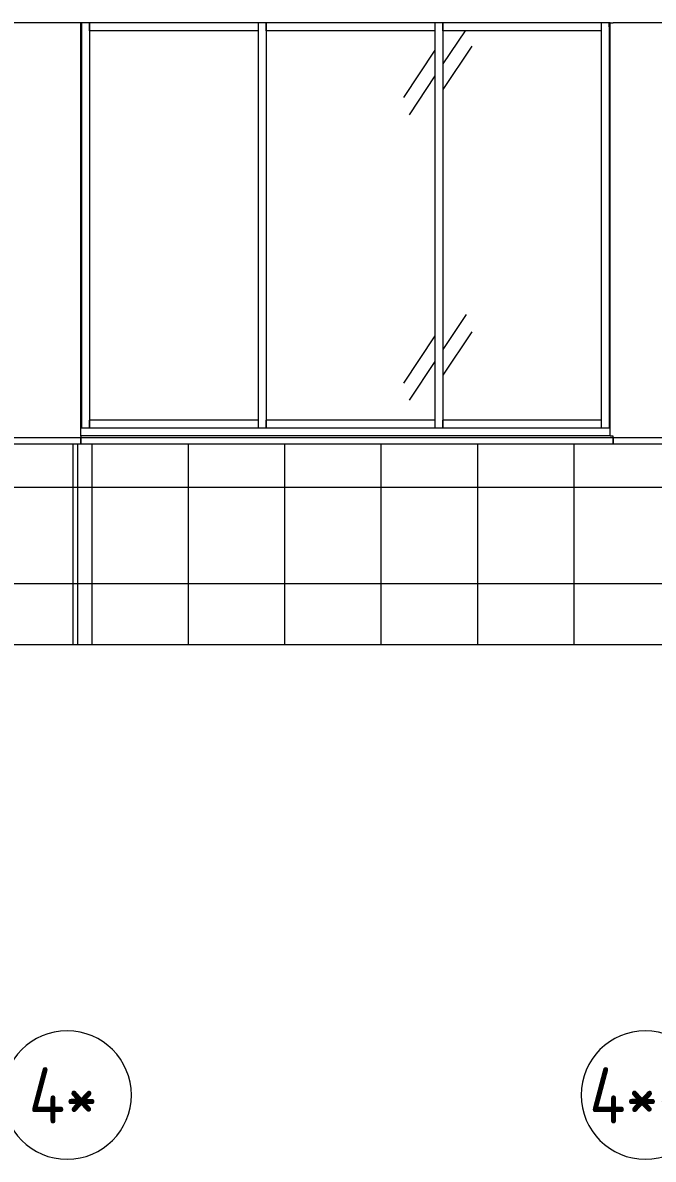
# Model space of a CAD drawing. Header units: millimetres. Extents: x -515342 to 330399, y -224905 to 507333.
# Drawn here: x 264937 to 268862, y -2235 to 4843 of the extents above; entities that cross this region are included whole.
import ezdxf

# ---------------------------------------------------------------- set-up
doc = ezdxf.new("R2010")
doc.units = ezdxf.units.MM
doc.layers.get('0').update_dxf_attribs({"lineweight": 0})
for name, color, linetype, lineweight in [('Витраж', 7, 'Continuous', 0), ('Линии', 7, 'Continuous', 0), ('Ограждение', 7, 'Continuous', 0), ('Оси', 7, 'Continuous', 0), ('Панели витража', 7, 'Continuous', 0), ('Перекрытие', 7, 'Continuous', 0), ('Стены внутренние', 7, 'Continuous', 0), ('Стены штриховка поверхности', 7, 'Continuous', 0)]:
    doc.layers.add(name, color=color, linetype=linetype, lineweight=lineweight)
doc.styles.add('GOST Common', font='', dxfattribs={"width": 0.9, "height": 350})
doc.styles.get('GOST Common').set_extended_font_data('GOST Common')
pattern_1 = [(236.31, (995.8, 1244.6), (-1777.9963, -3556.002), [641.07, -5769.6]), (236.31, (1031.34, 1137.9), (-1777.9963, -3556.002), [384.64, -6026.03]), (236.31, (818, 1137.9), (-1777.9963, -3556.002), [384.64, -6026.03])]

# ---------------------------------------------------------------- blocks, each defined once
blk = doc.blocks.new('Панели_Витраж ТПТ75_Заполнение - АР_ПанельВитража_Монтажный зазор_100мм-9958570-О_АР_Эскиз_Фасад 1-12 копия 1')
at = {"layer": 'Панели витража'}
for q in [(45270, 275), (45265, 250)]:
    blk.add_line((45265, 275), q, dxfattribs=at)
blk = doc.blocks.new('Панели_Витраж ТПТ75_Заполнение - АР_ПанельВитража_Монтажный зазор_100мм-V333-О_АР_Эскиз_Фасад 1-12 копия 1')
at = {"layer": 'Панели витража'}
for p in [(41975, 275), (41980, 250)]:
    blk.add_line(p, (41980, 275), dxfattribs=at)
blk = doc.blocks.new('Прямоугольный импост - АР_Импост_50х100 _импост витража_-9956763-О_АР_Эскиз_Фасад 1-12 копия 1')
at = {"layer": 'Витраж'}
for p, q in [((41980, 275), (41980, 250)), ((42030, 275), (42030, 250))]:
    blk.add_line(p, q, dxfattribs=at)
blk = doc.blocks.new('Прямоугольный импост - АР_Импост_50х100 _импост витража_-10099912-О_АР_Эскиз_Фасад 1-12 копия 1')
at = {"layer": 'Витраж'}
for p, q in [((41980, 2775), (41980, 2750)), ((42030, 2775), (42030, 2750))]:
    blk.add_line(p, q, dxfattribs=at)
blk = doc.blocks.new('Панели_Витраж ТПТ75_Заполнение - АР_ПанельВитража_Монтажный зазор_100мм-10131841-О_АР_Эскиз_Фасад 1-12 копия 1')
at = {"layer": 'Панели витража'}
for p, q in [((45265, 2750), (45270, 2750)), ((45265, 2750), (45265, 275)), ((45270, 275), (45265, 275))]:
    blk.add_line(p, q, dxfattribs=at)
blk = doc.blocks.new('Прямоугольный импост - АР_Импост_50х100 _импост витража_-10099509-О_АР_Эскиз_Фасад 1-12 копия 1')
at = {"layer": 'Витраж'}
for p, q in [((41980, 2750), (41980, 275)), ((42030, 2750), (42030, 275))]:
    blk.add_line(p, q, dxfattribs=at)
blk = doc.blocks.new('Панели_Витраж ТПТ75_Заполнение - АР_ПанельВитража_Монтажный зазор_100мм-10099915-О_АР_Эскиз_Фасад 1-12 копия 1')
at = {"layer": 'Панели витража'}
for q in [(41980, 2775), (41975, 275)]:
    blk.add_line((41980, 275), q, dxfattribs=at)
blk = doc.blocks.new('Системная панель - АР_ПанельВитража__Cтекло_СМ4-10099515-О_АР_Эскиз_Фасад 1-12 копия 1')
at = {"layer": 'Панели витража'}
h = blk.add_hatch(dxfattribs=at)
h.set_pattern_fill('FP_1', color=256, style=0, pattern_type=2)
h.set_pattern_definition(pattern_1)
h.paths.add_polyline_path([(43666, 300), (44180, 300), (44180, 2725), (43130, 2725), (43130, 300), (43638.1, 300)])
blk = doc.blocks.new('Прямоугольный импост - АР_Импост_50х100 _импост витража_-9968889-О_АР_Эскиз_Фасад 1-12 копия 1')
at = {"layer": 'Витраж'}
for p, q in [((43130, 2725), (43130, 2775)), ((44180, 2775), (44180, 2725)), ((44180, 2725), (43130, 2725))]:
    blk.add_line(p, q, dxfattribs=at)
blk = doc.blocks.new('Прямоугольный импост - АР_Импост_50х100 _импост витража_-V334-О_АР_Эскиз_Фасад 1-12 копия 1')
at = {"layer": 'Витраж'}
for p, q in [((43130, 250), (43130, 300)), ((44180, 300), (43130, 300)), ((44180, 300), (44180, 250))]:
    blk.add_line(p, q, dxfattribs=at)
blk = doc.blocks.new('Прямоугольный импост - АР_Импост_50х100 _импост витража_-10131810-О_АР_Эскиз_Фасад 1-12 копия 1')
at = {"layer": 'Витраж'}
for p, q in [((44180, 275), (44180, 250)), ((44230, 275), (44230, 250))]:
    blk.add_line(p, q, dxfattribs=at)
blk = doc.blocks.new('Ограждение - Ограждение-9985129-О_АР_Эскиз_Фасад 1-12 копия 1')
at = {"layer": 'Ограждение'}
for p, q in [((45270, 250), (41975, 250)), ((45270, 201.8), (41975, 201.8)), ((41975, 150), (41975, 189.8)), ((45290, 189.8), (41975, 189.8)), ((45290, 150), (41975, 150)), ((45290, 189.8), (45290, 150))]:
    blk.add_line(p, q, dxfattribs=at)
blk = doc.blocks.new('Ограждение - Ограждение-9985742-О_АР_Эскиз_Фасад 1-12 копия 1')
at = {"layer": 'Ограждение'}
for p, q in [((41403, 189.8), (41535, 200.4)), ((41403, 150), (41403, 189.8)), ((41975, 189.8), (41403, 189.8)), ((41975, 150), (41403, 150)), ((41975, 200.4), (41975, 189.8)), ((41975, 189.8), (41975, 150))]:
    blk.add_line(p, q, dxfattribs=at)
blk = doc.blocks.new('Ограждение - Ограждение-10131419-О_АР_Эскиз_Фасад 1-12 копия 1')
at = {"layer": 'Ограждение'}
for p, q in [((45290, 189.8), (45290, 200.4)), ((45290, 150), (45290, 189.8)), ((45690, 189.8), (45290, 189.8)), ((45690, 150), (45290, 150)), ((45690, 200.4), (45690, 189.8)), ((45690, 189.8), (45690, 150))]:
    blk.add_line(p, q, dxfattribs=at)
blk = doc.blocks.new('Системная панель - АР_ПанельВитража__Cтекло_СМ4-10131881-О_АР_Эскиз_Фасад 1-12 копия 1')
at = {"layer": 'Панели витража'}
h = blk.add_hatch(dxfattribs=at)
h.set_pattern_fill('FP_1', color=256, style=0, pattern_type=2)
h.set_pattern_definition(pattern_1)
h.paths.add_polyline_path([(44230, 300), (45215, 300), (45215, 2725), (44230, 2725), (44230, 397.8)])
blk = doc.blocks.new('Прямоугольный импост - АР_Импост_50х100 _импост витража_-10131838-О_АР_Эскиз_Фасад 1-12 копия 1')
at = {"layer": 'Витраж'}
for p, q in [((45265, 2750), (45265, 2775)), ((45270, 2750), (45265, 2750))]:
    blk.add_line(p, q, dxfattribs=at)
blk = doc.blocks.new('Прямоугольный импост - АР_Импост_50х100 _импост витража_-10131880-О_АР_Эскиз_Фасад 1-12 копия 1')
at = {"layer": 'Витраж'}
for p, q in [((44230, 250), (44230, 300)), ((45215, 300), (44230, 300)), ((45215, 300), (45215, 250))]:
    blk.add_line(p, q, dxfattribs=at)
blk = doc.blocks.new('Прямоугольный импост - АР_Импост_50х100 _импост витража_-V340-О_АР_Эскиз_Фасад 1-12 копия 1')
at = {"layer": 'Витраж'}
for p, q in [((44230, 2725), (44230, 2775)), ((45215, 2775), (45215, 2725)), ((45215, 2725), (44230, 2725))]:
    blk.add_line(p, q, dxfattribs=at)
blk = doc.blocks.new('Прямоугольный импост - АР_Импост_50х100 _импост витража_-10131814-О_АР_Эскиз_Фасад 1-12 копия 1')
at = {"layer": 'Витраж'}
for p, q in [((45215, 2775), (45215, 2750)), ((45265, 2775), (45265, 2750))]:
    blk.add_line(p, q, dxfattribs=at)
blk = doc.blocks.new('СД_Люблино_Фасады_rvt-1-О_АР_Эскиз_Фасад 1-12 копия 1')
at = {"layer": 'Стены штриховка поверхности', "true_color": 0xcacaca}
h = blk.add_hatch(dxfattribs=at)
h.set_pattern_fill('FP_19', color=9, style=0, pattern_type=2)
h.set_pattern_definition([(0, (41450.5, 150), (0, 600), []), (90, (41450.5, 150), (-600, 4e-14), [])])
h.paths.add_polyline_path([(41805, -1100), (41955, -1100), (41955, 150), (41555, 150), (41555, -1100), (41792.8, -1100)])
h = blk.add_hatch(dxfattribs=at)
h.set_pattern_fill('FP_20', color=9, style=0, pattern_type=2)
h.set_pattern_definition([(0, (42769, 150), (0, 600), []), (90, (42769, 150), (-600, 4e-14), [])])
h.paths.add_polyline_path([(46266.2, -1100), (48860, -1100), (48860, 150), (41955, 150), (41955, -1100), (45818.9, -1100)])
at = {"layer": 'Перекрытие'}
blk.add_line((45270, 2775), (41975, 2775), dxfattribs=at)
at = {"layer": 'Стены внутренние'}
for p, q in [((41975, 2775), (41555, 2775)), ((41975, 200), (41975, 2775)), ((45270, 200), (45270, 2775)), ((45270, 2775), (45290, 2775)), ((45710, 2775), (45290, 2775)), ((41955, 150), (41955, -1100)), ((45290, 200), (45270, 200))]:
    blk.add_line(p, q, dxfattribs=at)
at = {"layer": 'Витраж', "lineweight": 9}
for name, p in [('Прямоугольный импост - АР_Импост_50х100 _импост витража_-10099912-О_АР_Эскиз_Фасад 1-12 копия 1', (0, 0)), ('Прямоугольный импост - АР_Импост_50х100 _импост витража_-9968889-О_АР_Эскиз_Фасад 1-12 копия 1', (-1100, 0)), ('Прямоугольный импост - АР_Импост_50х100 _импост витража_-10099912-О_АР_Эскиз_Фасад 1-12 копия 1', (1100, 0)), ('Прямоугольный импост - АР_Импост_50х100 _импост витража_-9968889-О_АР_Эскиз_Фасад 1-12 копия 1', (0, 0)), ('Прямоугольный импост - АР_Импост_50х100 _импост витража_-10099912-О_АР_Эскиз_Фасад 1-12 копия 1', (2200, 0)), ('Прямоугольный импост - АР_Импост_50х100 _импост витража_-V340-О_АР_Эскиз_Фасад 1-12 копия 1', (0, 0)), ('Прямоугольный импост - АР_Импост_50х100 _импост витража_-10131814-О_АР_Эскиз_Фасад 1-12 копия 1', (0, 0)), ('Прямоугольный импост - АР_Импост_50х100 _импост витража_-10131838-О_АР_Эскиз_Фасад 1-12 копия 1', (0, 0)), ('Прямоугольный импост - АР_Импост_50х100 _импост витража_-10099509-О_АР_Эскиз_Фасад 1-12 копия 1', (0, 0)), ('Прямоугольный импост - АР_Импост_50х100 _импост витража_-10099509-О_АР_Эскиз_Фасад 1-12 копия 1', (1100, 0)), ('Прямоугольный импост - АР_Импост_50х100 _импост витража_-10099509-О_АР_Эскиз_Фасад 1-12 копия 1', (2200, 0)), ('Прямоугольный импост - АР_Импост_50х100 _импост витража_-10099509-О_АР_Эскиз_Фасад 1-12 копия 1', (3235, 0)), ('Прямоугольный импост - АР_Импост_50х100 _импост витража_-V334-О_АР_Эскиз_Фасад 1-12 копия 1', (-1100, 0)), ('Прямоугольный импост - АР_Импост_50х100 _импост витража_-V334-О_АР_Эскиз_Фасад 1-12 копия 1', (0, 0)), ('Прямоугольный импост - АР_Импост_50х100 _импост витража_-10131880-О_АР_Эскиз_Фасад 1-12 копия 1', (0, 0)), ('Прямоугольный импост - АР_Импост_50х100 _импост витража_-9956763-О_АР_Эскиз_Фасад 1-12 копия 1', (0, 0)), ('Прямоугольный импост - АР_Импост_50х100 _импост витража_-9956763-О_АР_Эскиз_Фасад 1-12 копия 1', (1100, 0)), ('Прямоугольный импост - АР_Импост_50х100 _импост витража_-10131810-О_АР_Эскиз_Фасад 1-12 копия 1', (0, 0)), ('Прямоугольный импост - АР_Импост_50х100 _импост витража_-10131810-О_АР_Эскиз_Фасад 1-12 копия 1', (1035, 0))]:
    blk.add_blockref(name, p, dxfattribs=at)
at = {"layer": 'Ограждение', "lineweight": 9}
for name in ['Ограждение - Ограждение-9985129-О_АР_Эскиз_Фасад 1-12 копия 1', 'Ограждение - Ограждение-9985742-О_АР_Эскиз_Фасад 1-12 копия 1', 'Ограждение - Ограждение-10131419-О_АР_Эскиз_Фасад 1-12 копия 1']:
    blk.add_blockref(name, (0, 0), dxfattribs=at)
at = {"layer": 'Панели витража', "lineweight": 9}
for name in ['Панели_Витраж ТПТ75_Заполнение - АР_ПанельВитража_Монтажный зазор_100мм-10099915-О_АР_Эскиз_Фасад 1-12 копия 1', 'Системная панель - АР_ПанельВитража__Cтекло_СМ4-10099515-О_АР_Эскиз_Фасад 1-12 копия 1', 'Системная панель - АР_ПанельВитража__Cтекло_СМ4-10131881-О_АР_Эскиз_Фасад 1-12 копия 1', 'Панели_Витраж ТПТ75_Заполнение - АР_ПанельВитража_Монтажный зазор_100мм-10131841-О_АР_Эскиз_Фасад 1-12 копия 1', 'Панели_Витраж ТПТ75_Заполнение - АР_ПанельВитража_Монтажный зазор_100мм-V333-О_АР_Эскиз_Фасад 1-12 копия 1', 'Панели_Витраж ТПТ75_Заполнение - АР_ПанельВитража_Монтажный зазор_100мм-9958570-О_АР_Эскиз_Фасад 1-12 копия 1']:
    blk.add_blockref(name, (0, 0), dxfattribs=at)
blk = doc.blocks.new('Ось сетки - Круг_Ø8 мм-6577-О_АР_Эскиз_Фасад 1-12 копия 1')
at = {"layer": 'Оси'}
for start, end in [(360, 180), (180, 360)]:
    blk.add_arc((0, -3902.6), 400, start, end, dxfattribs=at)

msp = doc.modelspace()

# ---------------------------------------------------------------- linework, layer by layer
at = {"layer": 'Линии'}
for p, q in [((265841.1568, 967.7355), (264669.3997, 967.7355)), ((283597.3997, 967.7355), (265841.1568, 967.7355))]:
    msp.add_line(p, q, dxfattribs=at)

# ---------------------------------------------------------------- block references
msp.add_blockref('СД_Люблино_Фасады_rvt-1-О_АР_Эскиз_Фасад 1-12 копия 1', (223323.3997, 2067.7355))
at = {"layer": 'Оси'}
for p in [(265213.3997, 2067.7355), (268813.3997, 2067.7355)]:
    msp.add_blockref('Ось сетки - Круг_Ø8 мм-6577-О_АР_Эскиз_Фасад 1-12 копия 1', p, dxfattribs=at)

# ---------------------------------------------------------------- texts
at = {"layer": 'Оси', "char_height": 350, "attachment_point": 1, "style": 'GOST Common'}
for s, insert, width in [('4*', (264974.519, -1662.3053), 577.215), ('4**', (268464.269, -1662.3053), 844.176937)]:
    msp.add_mtext(s, dxfattribs=dict(at, insert=insert, width=width))

doc.saveas('drawing.dxf')
